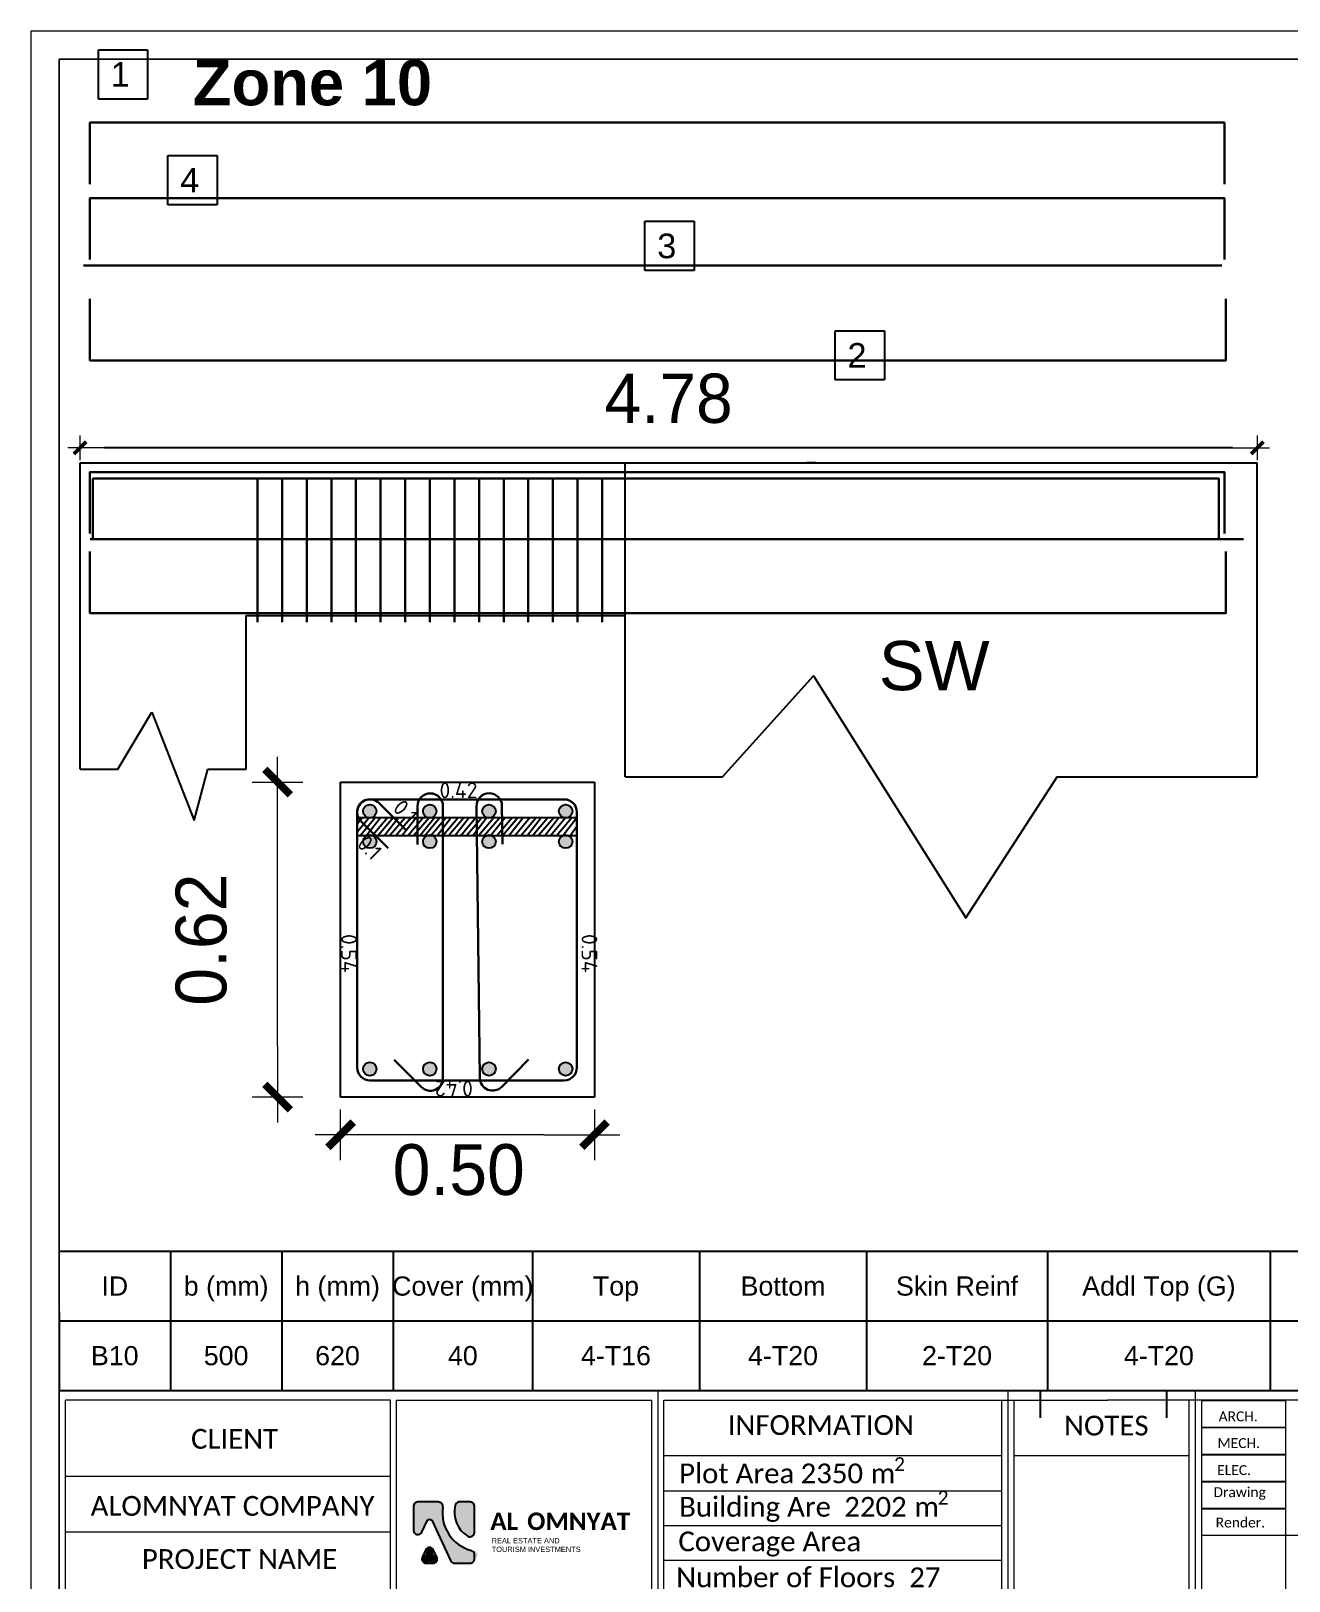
# Model space of a CAD drawing. Header units: inches. Extents: x 16 to 269, y 163 to 682.
# Drawn here: x 186.7 to 230.6, y 385.2 to 439.3 of the extents above; entities that cross this region are included whole.
import ezdxf
from ezdxf.enums import TextEntityAlignment as Align

# ---------------------------------------------------------------- set-up
doc = ezdxf.new("R2010")
doc.units = ezdxf.units.IN
doc.header["$MEASUREMENT"] = 0
doc.layers.get('Defpoints').update_dxf_attribs({"lineweight": 5})
for name, color, linetype in [('AutoRebar - BBS', 2, 'Continuous'), ('CDEC-FRAMING-PLAN', 7, 'Continuous'), ('Text', 7, 'Continuous')]:
    doc.layers.add(name, color=color, linetype=linetype)
doc.layers.add('Dim', color=7, linetype='Continuous', lineweight=5)
doc.layers.add('Sheet_Borders', color=7, linetype='Continuous', lineweight=5)
doc.styles.add('Arial_1', font='arial.ttf', dxfattribs={"height": 0.45})
doc.styles.add('AutoRebar', font='isocpeur.ttf')
doc.styles.add('RA CALIBRI REGULAR', font='calibril.ttf')
doc.styles.get("Standard").update_dxf_attribs({"font": 'arial.ttf'})
doc.styles.add('XREF-AXIS$0$X-OPTA', font='x-opta1d.shx')
doc.dimstyles.new('XREF-AXIS$0$DIM100 FINAL..2010', dxfattribs={"dimtxt": 0.2, "dimasz": 0.1, "dimexe": 100, "dimexo": 100, "dimgap": 0.1, "dimtad": 1, "dimzin": 1, "dimdsep": 46, "dimtxsty": 'XREF-AXIS$0$X-OPTA', "dimblk": 'XREF-AXIS$0$TIK', "dimcen": 0.01, "dimse1": 1, "dimse2": 1, "dimclrd": 256, "dimclre": 1, "dimclrt": 3, "dimazin": 0, "dimtfac": 1, "dimtix": 1, "dimtmove": 1, "dimatfit": 3, "dimfxl": 10, "dimfxlon": 1, "dimarcsym": 0})

# ---------------------------------------------------------------- blocks, each defined once
blk = doc.blocks.new('sheet')
at = {"true_color": 0x293189}
h = blk.add_hatch(color=177, dxfattribs=at)
h.dxf.hatch_style = 1
h.paths.add_polyline_path([(-418.734, 40.158, 0.414214), (-418.845, 40.046), (-418.845, 39.448, 0.802913), (-418.633, 39.401), (-418.502, 39.683, -0.639253), (-418.375, 39.682), (-417.915, 38.681, 0.29294), (-417.813, 38.616), (-417.42, 38.616, 0.414214), (-417.308, 38.728, 0.553295), (-417.269, 38.913, -0.417813), (-418.106, 40.034, 0.459795), (-418.218, 40.158)])
at = {"true_color": 0x4554a5}
h = blk.add_hatch(color=175, dxfattribs=at)
h.dxf.hatch_style = 1
h.paths.add_polyline_path([(-417.472, 39.295, 0.584571), (-417.308, 39.402), (-417.308, 40.046, 0.414214), (-417.42, 40.158), (-417.702, 40.158, 0.291504), (-417.79, 40.082, 0.342448)])
at = {"true_color": 0x000000}
h = blk.add_hatch(color=18, dxfattribs=at)
h.dxf.hatch_style = 1
h.paths.add_polyline_path([(-418.439, 38.651, 1.441321), (-418.347, 38.839, 1.901432), (-418.531, 38.839, 1.434024)])
at = {"color": 177, "true_color": 0x293189}
blk.add_lwpolyline([(-418.213, 40.158), (-418.734, 40.158, 0.414214), (-418.845, 40.046), (-418.845, 39.448, 0.802913), (-418.633, 39.401), (-418.502, 39.683, -0.639253), (-418.375, 39.682), (-417.915, 38.681, 0.29294), (-417.813, 38.616), (-417.42, 38.616, 0.414214), (-417.308, 38.728), (-417.308, 38.848)], format="xyb", dxfattribs=at)
at = {"color": 175, "true_color": 0x4554a5}
blk.add_lwpolyline([(-417.308, 39.387), (-417.308, 40.046, 0.414214), (-417.42, 40.158), (-417.702, 40.158)], format="xyb", dxfattribs=at)
blk.add_lwpolyline([(-418.257, 38.775), (-418.338, 38.949, 0.63847), (-418.541, 38.949), (-418.621, 38.774, 0.547105), (-418.519, 38.616), (-418.358, 38.616, 0.548839)], format="xyb", close=True)
at = {"color": 177, "true_color": 0x293189}
for centre, radius, start, end in [((-418.215, 40.048), 0.11, 350.4257, 91.3796), ((-417.134, 39.886), 0.983, 171.6397, 255.0806), ((-417.417, 38.83), 0.111, 9.4358, 74.1171)]:
    blk.add_arc(centre, radius, start, end, dxfattribs=at)
at = {"color": 175, "true_color": 0x4554a5}
for centre, radius, start, end in [((-417.123, 39.894), 0.693, 164.6076, 239.8175), ((-417.686, 40.051), 0.108, 98.1031, 165.7009), ((-417.42, 39.394), 0.112, 242.4829, 356.2798)]:
    blk.add_arc(centre, radius, start, end, dxfattribs=at)
at = {"layer": 'CDEC-FRAMING-PLAN'}
for p, q in [((-398.989, 42.72), (-397.047, 42.721)), ((-398.989, 42.719), (-396.884, 42.72)), ((-398.989, 42.037), (-396.883, 42.038)), ((-398.989, 42.037), (-396.883, 42.038)), ((-398.988, 41.355), (-396.883, 41.356)), ((-398.988, 40.673), (-396.883, 40.674)), ((-398.987, 39.991), (-396.882, 39.992))]:
    blk.add_line(p, q, dxfattribs=at)
at = {"layer": 'Sheet_Borders', "linetype": 'Continuous', "lineweight": 0}
for p, q in [((-428.475, 35.187), (-428.475, 77.192)), ((-428.475, 77.192), (-369.075, 77.192)), ((-428.475, 35.187), (-428.475, 77.192)), ((-428.475, 77.192), (-369.075, 77.192)), ((-427.768, 35.894), (-427.768, 76.484)), ((-427.768, 76.484), (-369.782, 76.484)), ((-369.782, 76.484), (-427.768, 76.484)), ((-427.768, 76.484), (-427.768, 35.894)), ((-427.768, 42.966), (-427.768, 42.966)), ((-427.768, 42.966), (-369.782, 42.966)), ((-412.694, 42.966), (-412.694, 35.894)), ((-403.882, 42.966), (-403.882, 35.894)), ((-399.161, 42.966), (-399.161, 35.894)), ((-419.424, 42.721), (-427.606, 42.721)), ((-427.606, 36.07), (-427.606, 42.721)), ((-419.424, 36.07), (-419.424, 42.721)), ((-419.268, 42.721), (-412.85, 42.721)), ((-419.268, 36.051), (-419.268, 42.721)), ((-412.85, 42.721), (-412.85, 36.051)), ((-412.537, 42.719), (-401.369, 42.719)), ((-412.537, 36.069), (-412.537, 42.719)), ((-404.039, 42.719), (-404.039, 36.069)), ((-403.726, 42.721), (-403.726, 36.07)), ((-391.141, 42.721), (-401.369, 42.719)), ((-399.311, 36.07), (-399.311, 42.721)), ((-398.989, 36.07), (-398.989, 42.721)), ((-396.884, 42.721), (-396.884, 36.07)), ((-412.537, 41.327), (-404.039, 41.327)), ((-403.726, 41.328), (-399.311, 41.328)), ((-419.424, 40.796), (-427.606, 40.796)), ((-412.537, 40.441), (-404.039, 40.441)), ((-412.537, 39.566), (-404.039, 39.566)), ((-419.424, 39.395), (-427.606, 39.395)), ((-391.141, 39.314), (-398.989, 39.314)), ((-412.537, 38.692), (-404.039, 38.692))]:
    blk.add_line(p, q, dxfattribs=at)
at = {"char_height": 0.43904, "attachment_point": 1}
for s, width, insert in [('{\\fCandara|b1|i0|c0|p34;\\C256;\\c0;AL} ', 0.43904, (-416.91, 39.892)), ('{\\fCandara|b1|i0|c0|p34;\\C256;\\c0;OMNYAT}', 2.78249, (-415.981, 39.892))]:
    blk.add_mtext_dynamic_manual_height_columns(s, width=width, gutter_width=2.195, heights=[0], dxfattribs=dict(at, insert=insert))
at = {"insert": (-416.875, 39.033), "char_height": 0.13365, "width": 2.81151, "attachment_point": 1, "style": 'Arial_1'}
blk.add_mtext('TOURISM INVESTMENTS', dxfattribs=at)
at = {"insert": (-416.876, 39.25), "char_height": 0.13365, "attachment_point": 1, "style": 'Arial_1'}
blk.add_mtext_dynamic_manual_height_columns('\\pxsm1;{\\C256;\\c0;REAL ESTATE AND}', width=2.81151, gutter_width=0.686, heights=[0.417], dxfattribs=at)
at = {"layer": 'Sheet_Borders', "linetype": 'Continuous', "lineweight": 0, "style": 'RA CALIBRI REGULAR'}
for s, height, p in [('INFORMATION', 0.49749, (-410.931, 41.846)), ('NOTES', 0.4975, (-402.46, 41.833)), ('ARCH.', 0.25, (-398.57, 42.189)), ('CLIENT', 0.4975, (-424.445, 41.499)), ('MECH.', 0.25, (-398.6, 41.517)), ('ELEC.', 0.25, (-398.606, 40.836)), ('ALOMNYAT COMPANY', 0.49749, (-426.974, 39.811)), ('Drawing', 0.25, (-398.7, 40.28)), ('Coverage Area', 0.49749, (-412.174, 38.917)), ('Render.', 0.25, (-398.644, 39.516)), ('PROJECT NAME', 0.49749, (-425.683, 38.473))]:
    blk.add_text(s, height=height, dxfattribs=at).set_placement(p)
at = {"layer": 'Sheet_Borders', "style": 'RA CALIBRI REGULAR'}
for s, height, p in [('Plot Area ', 0.4975, (-412.155, 40.629)), (' m', 0.4975, (-407.507, 40.629)), ('2', 0.348, (-406.744, 40.936)), ('Building Are  ', 0.49749, (-412.155, 39.788)), ('2', 0.348, (-405.646, 40.094)), (' m', 0.4975, (-406.408, 39.788)), ('Number of Floors  ', 0.49749, (-412.228, 38.013))]:
    blk.add_text(s, height=height, dxfattribs=at).set_placement(p)
at = {"layer": 'Sheet_Borders', "color": 244, "true_color": 0x991b1e, "style": 'RA CALIBRI REGULAR'}
for s, p in [('2350', (-409.096, 40.629)), ('2202', (-407.997, 39.788)), ('27', (-406.36, 38.013))]:
    blk.add_text(s, height=0.4975, dxfattribs=at).set_placement(p)
blk = doc.blocks.new('*U268')
at = {"color": 1, "lineweight": 30}
blk.add_line((0, -0.2932), (0, 0.2932), dxfattribs=at)
blk = doc.blocks.new('*U267')
at = {"color": 0, "linetype": 'ByBlock', "lineweight": -2, "transparency": 16777216}
for p in [(0, 0), (0.1, 0), (0.2, 0), (0.3, 0), (0.4, 0), (0.5, 0), (0.6, 0), (0.7, 0), (0.8, 0), (0.9, 0), (1, 0), (1.1, 0), (1.2, 0), (1.3, 0), (1.4, 0)]:
    blk.add_blockref('*U268', p, dxfattribs=at)
blk = doc.blocks.new('XREF-AXIS$0$TIK')
for p, q in [((0, 0.5), (0, -0.5)), ((-1, 0), (0.5, 0))]:
    blk.add_line(p, q)
at = {"const_width": 0.15}
blk.add_lwpolyline([(0.25, 0.25), (-0.25, -0.25)], dxfattribs=at)
blk = doc.blocks.new('*D269')
at = {"layer": 'Defpoints', "color": 0, "transparency": 16777216}
for p in [(1394.3718, 735.3442), (1394.3718, 734.6579), (1399.1537, 734.6579)]:
    blk.add_point(p, dxfattribs=at)
at = {"layer": 'Dim', "lineweight": -2, "transparency": 16777216}
blk.add_line((1399.0537, 735.3442), (1394.4718, 735.3442), dxfattribs=at)
at = {"layer": 'Dim', "lineweight": -2, "transparency": 16777216, "xscale": 0.1, "yscale": 0.1, "zscale": 0.1, "rotation": 180}
blk.add_blockref('XREF-AXIS$0$TIK', (1394.3718, 735.3442), dxfattribs=at)
at = {"layer": 'Dim', "lineweight": -2, "transparency": 16777216, "xscale": 0.1, "yscale": 0.1, "zscale": 0.1}
blk.add_blockref('XREF-AXIS$0$TIK', (1399.1537, 735.3442), dxfattribs=at)
at = {"layer": 'Dim', "color": 3, "transparency": 16777216, "insert": (1396.7627, 735.5442), "char_height": 0.2, "attachment_point": 5, "style": 'XREF-AXIS$0$X-OPTA'}
blk.add_mtext('4.78', dxfattribs=at)
blk = doc.blocks.new('4658988')
h = blk.add_hatch(color=5)
h.dxf.hatch_style = 1
edge = h.paths.add_edge_path()
edge.add_arc((1396.0329, 733.8684), 0.0273, 0, 360)
edge = h.paths.add_edge_path()
edge.add_arc((1396.3443, 733.8684), 0.0273, 0, 360)
edge = h.paths.add_edge_path()
edge.add_arc((1395.7922, 733.8684), 0.0273, 0, 360)
edge = h.paths.add_edge_path()
edge.add_arc((1395.5488, 733.8684), 0.0273, 0, 360)
h = blk.add_hatch(color=3)
h.dxf.hatch_style = 1
edge = h.paths.add_edge_path()
edge.add_arc((1396.0329, 733.7451), 0.0273, 0, 360)
edge = h.paths.add_edge_path()
edge.add_arc((1396.3443, 733.7451), 0.0273, 0, 360)
edge = h.paths.add_edge_path()
edge.add_arc((1395.7922, 733.7451), 0.0273, 0, 360)
edge = h.paths.add_edge_path()
edge.add_arc((1395.5488, 733.7451), 0.0273, 0, 360)
h = blk.add_hatch(color=5)
h.dxf.hatch_style = 1
edge = h.paths.add_edge_path()
edge.add_arc((1396.0329, 732.8216), 0.0273, 0, 360)
edge = h.paths.add_edge_path()
edge.add_arc((1396.3443, 732.8216), 0.0273, 0, 360)
edge = h.paths.add_edge_path()
edge.add_arc((1395.7922, 732.8216), 0.0273, 0, 360)
edge = h.paths.add_edge_path()
edge.add_arc((1395.5488, 732.8216), 0.0273, 0, 360)
at = {"color": 6, "lineweight": 30}
for p, q in [((1394.3858, 736.0844), (1399.0095, 736.0844)), ((1394.413, 734.9729), (1399.0973, 734.9729))]:
    blk.add_line(p, q, dxfattribs=at)
at = {"color": 7}
for p, q in [((1394.3718, 734.0393), (1394.3718, 735.284)), ((1394.3718, 735.284), (1397.3621, 735.284)), ((1395.2218, 734.664), (1396.5857, 734.664)), ((1395.4303, 732.7075), (1395.4303, 733.9865)), ((1395.4303, 733.9865), (1396.4617, 733.9865)), ((1396.4617, 733.9865), (1396.4617, 732.7075)), ((1395.5467, 733.8414), (1395.4977, 733.7834)), ((1395.5194, 733.8413), (1395.4977, 733.8156)), ((1396.3899, 733.8413), (1395.4977, 733.8413)), ((1395.4977, 733.8413), (1395.4977, 733.7705)), ((1395.5705, 733.8411), (1395.5108, 733.7705)), ((1395.5923, 733.8415), (1395.5365, 733.7707)), ((1395.6204, 733.8417), (1395.5607, 733.771)), ((1395.6441, 733.8415), (1395.5844, 733.7708)), ((1395.666, 733.8419), (1395.6102, 733.771)), ((1395.6919, 733.8413), (1395.6322, 733.7707)), ((1395.7156, 733.8411), (1395.6559, 733.7705)), ((1395.7375, 733.8415), (1395.6817, 733.7707)), ((1395.7655, 733.8416), (1395.7058, 733.771)), ((1395.7893, 733.8414), (1395.7296, 733.7708)), ((1395.8112, 733.8418), (1395.7554, 733.771)), ((1395.8324, 733.8398), (1395.7727, 733.7691)), ((1395.8562, 733.8395), (1395.7965, 733.7689)), ((1395.878, 733.8399), (1395.8223, 733.7691)), ((1395.9061, 733.8401), (1395.8464, 733.7694)), ((1395.9299, 733.8399), (1395.8702, 733.7692)), ((1395.9517, 733.8403), (1395.8959, 733.7694)), ((1395.9776, 733.8397), (1395.9179, 733.7691)), ((1396.0014, 733.8395), (1395.9417, 733.7689)), ((1396.0232, 733.8399), (1395.9674, 733.7691)), ((1396.0513, 733.84), (1395.9916, 733.7694)), ((1396.075, 733.8398), (1396.0153, 733.7692)), ((1396.0969, 733.8402), (1396.0411, 733.7694)), ((1396.1255, 733.8408), (1396.0658, 733.7702)), ((1396.1492, 733.8406), (1396.0895, 733.77)), ((1396.1711, 733.841), (1396.1153, 733.7702)), ((1396.1991, 733.8412), (1396.1394, 733.7705)), ((1396.2229, 733.8409), (1396.1632, 733.7703)), ((1396.2448, 733.8413), (1396.189, 733.7705)), ((1396.2706, 733.8408), (1396.2109, 733.7702)), ((1396.2944, 733.8406), (1396.2347, 733.7699)), ((1396.3163, 733.841), (1396.2605, 733.7702)), ((1396.3443, 733.8411), (1396.2846, 733.7705)), ((1396.3681, 733.8409), (1396.3084, 733.7702)), ((1396.3899, 733.8413), (1396.3341, 733.7705)), ((1396.3897, 733.8063), (1396.3643, 733.7705)), ((1396.3899, 733.7705), (1396.3899, 733.8413)), ((1395.4977, 733.7705), (1396.3899, 733.7705)), ((1396.4617, 732.7075), (1395.4303, 732.7075))]:
    blk.add_line(p, q, dxfattribs=at)
for p, q in [((1394.3718, 734.0393), (1394.3718, 735.284)), ((1394.3718, 735.284), (1399.1537, 735.284)), ((1396.5857, 734.0075), (1396.5857, 735.284)), ((1399.1537, 734.0075), (1399.1537, 735.284)), ((1395.0468, 734.0389), (1395.0468, 734.664)), ((1395.0468, 734.664), (1396.5857, 734.664))]:
    blk.add_line(p, q)
at = {"color": 5}
blk.add_line((1397.3621, 735.284), (1397.3221, 735.284), dxfattribs=at)
at = {"color": 1}
for p, q in [((1394.5254, 734.0393), (1394.6634, 734.271)), ((1394.6634, 734.271), (1394.8351, 733.8314)), ((1394.3718, 734.0393), (1394.5254, 734.0393)), ((1394.8351, 733.8314), (1394.891, 734.0393)), ((1394.891, 734.0393), (1395.0468, 734.0389))]:
    blk.add_line(p, q, dxfattribs=at)
at = {"color": 5, "lineweight": 30}
for points in [[(1399.0205, 736.4149), (1399.0205, 736.6649), (1394.4118, 736.6649), (1394.4118, 736.4149)], [(1399.026, 735.9494), (1399.026, 735.6994), (1394.4118, 735.6994), (1394.4118, 735.9494)], [(1399.0205, 734.9957), (1399.0205, 735.2457), (1394.4118, 735.2457), (1394.4118, 734.9957)], [(1399.026, 734.9231), (1399.026, 734.6731), (1394.4118, 734.6731), (1394.4118, 734.9231)]]:
    blk.add_lwpolyline(points, dxfattribs=at)
at = {"color": 3, "lineweight": 30}
for points in [[(1399.0205, 736.1085), (1399.0205, 736.3585), (1394.4118, 736.3585), (1394.4118, 736.1085)], [(1398.9976, 734.9697), (1398.9976, 735.2197), (1394.4244, 735.2197), (1394.4244, 734.9697)]]:
    blk.add_lwpolyline(points, dxfattribs=at)
at = {"color": 1}
blk.add_lwpolyline([(1396.5857, 734.0075), (1396.9812, 734.0075), (1397.3513, 734.4177), (1397.9703, 733.4355), (1398.3404, 734.0075), (1399.1537, 734.0075)], dxfattribs=at)
at = {"color": 5}
for centre in [(1395.5488, 733.8684), (1395.7922, 733.8684), (1396.0329, 733.8684), (1396.3443, 733.8684), (1395.5488, 732.8216), (1395.7922, 732.8216), (1396.0329, 732.8216), (1396.3443, 732.8216)]:
    blk.add_circle(centre, 0.0273, dxfattribs=at)
at = {"color": 3}
for centre in [(1395.5488, 733.7451), (1395.7922, 733.7451), (1396.0329, 733.7451), (1396.3443, 733.7451)]:
    blk.add_circle(centre, 0.0273, dxfattribs=at)
at = {"layer": 'AutoRebar - BBS', "color": 1, "lineweight": 30}
for p, q in [((1395.4977, 732.8273), (1395.4977, 733.8648)), ((1395.5496, 733.9166), (1396.3381, 733.9166)), ((1395.5862, 733.9014), (1395.6963, 733.7914)), ((1395.7426, 733.7338), (1395.7426, 733.8891)), ((1395.8461, 733.8891), (1395.8461, 732.7851)), ((1395.9821, 733.889), (1395.9957, 732.7851)), ((1396.0875, 733.735), (1396.0856, 733.8903)), ((1396.3899, 733.8648), (1396.3899, 732.8273)), ((1395.6229, 733.718), (1395.5129, 733.8281)), ((1395.7577, 732.7485), (1395.6479, 732.8583)), ((1396.0845, 732.7495), (1396.1929, 732.8607)), ((1396.3381, 732.7754), (1395.5496, 732.7754))]:
    blk.add_line(p, q, dxfattribs=at)
for centre, radius, start, end in [((1395.7943, 733.8891), 0.0518, 0, 180), ((1396.0339, 733.8896), 0.0518, 0.70506, 180.70506), ((1395.5496, 733.8648), 0.0519, 90, 225), ((1395.5496, 733.8648), 0.0519, 45, 180), ((1396.3381, 733.8648), 0.0519, 0, 90), ((1395.5496, 732.8273), 0.0519, 180, 270), ((1396.3381, 732.8273), 0.0519, 270, 360), ((1395.7943, 732.7851), 0.0518, 225, 0), ((1396.0475, 732.7857), 0.0518, 180.70506, 315.70506)]:
    blk.add_arc(centre, radius, start, end, dxfattribs=at)
at = {"layer": 'Dim'}
for p, q in [((1395.1741, 732.9138), (1395.1741, 733.7802)), ((1396.2554, 732.5546), (1395.6365, 732.5546))]:
    blk.add_line(p, q, dxfattribs=at)
at = {"color": 5}
blk.add_blockref('*U267', (1395.0927, 734.9301), dxfattribs=at)
at = {"layer": 'Dim', "xscale": 0.206280952942264, "yscale": 0.206280952942264, "zscale": 0.206280952942264}
for p, rotation in [((1395.1741, 733.9865), 90), ((1395.1741, 732.7075), 270), ((1395.4303, 732.5546), 180)]:
    blk.add_blockref('XREF-AXIS$0$TIK', p, dxfattribs=dict(at, rotation=rotation))
blk.add_blockref('XREF-AXIS$0$TIK', (1396.4617, 732.5546), dxfattribs=at)
at = {"color": 5, "char_height": 0.1, "attachment_point": 1, "bg_fill": 16, "box_fill_scale": 1.5, "bg_fill_color": 256, "bg_fill_transparency": 0}
for s, insert in [('1', (1394.4964, 736.9109)), ('2', (1397.489, 735.7699))]:
    blk.add_mtext_dynamic_manual_height_columns(s, width=0.1, gutter_width=12.5, heights=[0], dxfattribs=dict(at, insert=insert))
at = {"color": 3, "insert": (1394.7786, 736.4813), "char_height": 0.1, "attachment_point": 1, "bg_fill": 16, "box_fill_scale": 1.5, "bg_fill_color": 256, "bg_fill_transparency": 0}
blk.add_mtext_dynamic_manual_height_columns('4', width=0.1, gutter_width=12.5, heights=[0], dxfattribs=at)
at = {"color": 6, "insert": (1396.7163, 736.2144), "char_height": 0.1, "attachment_point": 1, "bg_fill": 16, "box_fill_scale": 1.5, "bg_fill_color": 256, "bg_fill_transparency": 0}
blk.add_mtext_dynamic_manual_height_columns('3', width=0.1, gutter_width=12.5, heights=[0], dxfattribs=at)
at = {"color": 5, "insert": (1397.6163, 734.5599), "char_height": 0.2, "attachment_point": 1}
blk.add_mtext_dynamic_manual_height_columns('SW', width=0.603999, gutter_width=12.5, heights=[0], dxfattribs=at)
at = {"layer": 'AutoRebar - BBS', "color": 5, "style": 'AutoRebar'}
for s, rotation, p in [('0.42', 360, (1395.832, 733.9215)), ('0.54', 270, (1395.4325, 733.3699)), ('0.54', 270, (1396.4091, 733.3699)), ('0.42', 180, (1395.9677, 732.7737))]:
    blk.add_text(s, height=0.06378, rotation=rotation, dxfattribs=at).set_placement(p)
at = {"layer": 'AutoRebar - BBS', "color": 1, "style": 'AutoRebar'}
for p in [(1395.6379, 733.8769), (1395.4924, 733.7313)]:
    blk.add_text('0.1', height=0.06378, rotation=315, dxfattribs=at).set_placement(p)
at = {"layer": 'Dim', "color": 3, "insert": (1394.8647, 733.347), "char_height": 0.20628, "attachment_point": 5, "rotation": 90, "style": 'XREF-AXIS$0$X-OPTA'}
blk.add_mtext('0.62', dxfattribs=at)
at = {"layer": 'Dim', "color": 3, "insert": (1395.9101, 732.4116), "char_height": 0.20628, "attachment_point": 5, "style": 'XREF-AXIS$0$X-OPTA'}
blk.add_mtext('0.50', dxfattribs=at)
at = {"layer": 'Dim', "color": 5}
dim = blk.add_linear_dim(base=(1394.3718, 735.3442), p1=(1399.1537, 734.6579), p2=(1394.3718, 734.6579), dimstyle='XREF-AXIS$0$DIM100 FINAL..2010', dxfattribs=at)
dim.commit()
dim.dimension.update_dxf_attribs({"geometry": '*D269', "text_midpoint": (1396.7627, 735.5442)})

msp = doc.modelspace()

# ---------------------------------------------------------------- linework, layer by layer
at = {"layer": 'Text'}
for p, q in [((187.6836, 396.7328), (265.8123, 396.7328)), ((191.5658, 396.7328), (191.5658, 391.8801)), ((191.5658, 396.7328), (191.5658, 391.8801)), ((195.4479, 396.7328), (195.4479, 391.8801)), ((195.4479, 396.7328), (195.4479, 391.8801)), ((199.3301, 396.7328), (199.3301, 391.8801)), ((199.3301, 396.7328), (199.3301, 391.8801)), ((204.1828, 396.7328), (204.1828, 391.8801)), ((204.1828, 396.7328), (204.1828, 391.8801)), ((210.0061, 396.7328), (210.0061, 391.8801)), ((210.0061, 396.7328), (210.0061, 391.8801)), ((215.8293, 396.7328), (215.8293, 391.8801)), ((215.8293, 396.7328), (215.8293, 391.8801)), ((222.1379, 396.7328), (222.1379, 391.8801)), ((222.1379, 396.7328), (222.1379, 391.8801)), ((229.9022, 396.7328), (229.9022, 391.8801)), ((229.9022, 396.7328), (229.9022, 391.8801)), ((229.9022, 396.7328), (229.9022, 391.8801)), ((187.6836, 394.6254), (187.6836, 391.8801)), ((187.6836, 394.6254), (187.6836, 391.8801)), ((187.6836, 394.3064), (265.8123, 394.3064)), ((191.5658, 394.3064), (191.5658, 391.8801)), ((191.5658, 394.3064), (191.5658, 391.8801)), ((195.4479, 394.3064), (195.4479, 391.8801)), ((195.4479, 394.3064), (195.4479, 391.8801)), ((199.3301, 394.3064), (199.3301, 391.8801)), ((199.3301, 394.3064), (199.3301, 391.8801)), ((204.1828, 394.3064), (204.1828, 391.8801)), ((204.1828, 394.3064), (204.1828, 391.8801)), ((210.0061, 394.3064), (210.0061, 391.8801)), ((210.0061, 394.3064), (210.0061, 391.8801)), ((215.8293, 394.3064), (215.8293, 391.8801)), ((215.8293, 394.3064), (215.8293, 391.8801)), ((222.1379, 394.3064), (222.1379, 391.8801)), ((222.1379, 394.3064), (222.1379, 391.8801)), ((229.9022, 394.3064), (229.9022, 391.8801)), ((229.9022, 394.3064), (229.9022, 391.8801)), ((187.6836, 393.2527), (187.6836, 391.8801)), ((187.6836, 393.2527), (187.6836, 391.8801)), ((187.6836, 391.8801), (231.8832, 391.8801)), ((221.8868, 391.8801), (221.8868, 390.9281)), ((226.2794, 391.8801), (226.2794, 390.9281))]:
    msp.add_line(p, q, dxfattribs=at)

# ---------------------------------------------------------------- block references
at = {"xscale": 1.384299824236559, "yscale": 1.384299824236559, "zscale": 1.384299824236559}
msp.add_blockref('sheet', (779.843, 332.4024), dxfattribs=at)
at = {"color": 5, "xscale": 8.581376854162068, "yscale": 8.581376854162068, "zscale": 8.581376854162068}
msp.add_blockref('4658988', (-11777.2157, -5885.5346), dxfattribs=at)

# ---------------------------------------------------------------- texts
at = {"layer": 'Text'}
for s, height, p in [('ID', 0.66871, (189.6247, 395.5196)), ('b (mm)', 0.66871, (193.5068, 395.5196)), ('h (mm)', 0.66871, (197.389, 395.5196)), ('Cover (mm)', 0.66871, (201.7565, 395.5196)), ('Top', 0.66871, (207.0944, 395.5196)), ('Bottom', 0.66871, (212.9177, 395.5196)), ('Skin Reinf', 0.66871, (218.9836, 395.5196)), ('Addl Top (G)', 0.668712, (226.02, 395.5196)), ('B10', 0.66871, (189.6247, 393.0932)), ('500', 0.66871, (193.5068, 393.0932)), ('620', 0.66871, (197.389, 393.0932)), ('40', 0.66871, (201.7565, 393.0932)), ('4-T16', 0.66871, (207.0944, 393.0932)), ('4-T20', 0.66871, (212.9177, 393.0932)), ('2-T20', 0.66871, (218.9836, 393.0932)), ('4-T20', 0.66871, (226.02, 393.0932))]:
    msp.add_text(s, height=height, dxfattribs=at).set_placement(p, align=Align.MIDDLE_CENTER)
at = {"layer": 'Text', "insert": (192.3465, 438.2485), "char_height": 1.580076, "attachment_point": 1}
msp.add_mtext_dynamic_manual_height_columns('{\\fArial|b1|i0|c178|p34;Zone 10}', width=77.461137, gutter_width=0.0395, heights=[0], dxfattribs=at)

doc.saveas('drawing.dxf')
